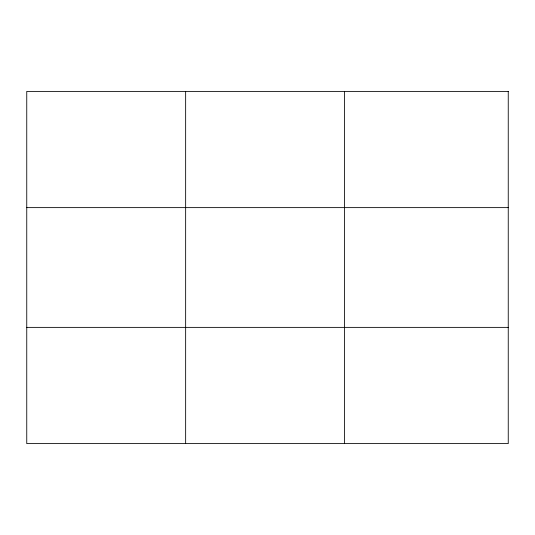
<?xml version="1.0" encoding="UTF-8"?>
<svg xmlns="http://www.w3.org/2000/svg" width="535" height="535" viewBox="0 0 535 535"><rect width="100%" height="100%" fill="white"/><g stroke="black" fill="none" stroke-linecap="round" stroke-linejoin="round"><path stroke-width="0.8" d="M185.645 91.398L185.645 443.602M344.54 91.398L344.54 443.602M26.75 207.627L508.25 207.627M26.75 327.373L508.25 327.373M508.25 91.398L508.25 443.602L26.75 443.602L26.75 91.398L508.25 91.398"/></g></svg>
